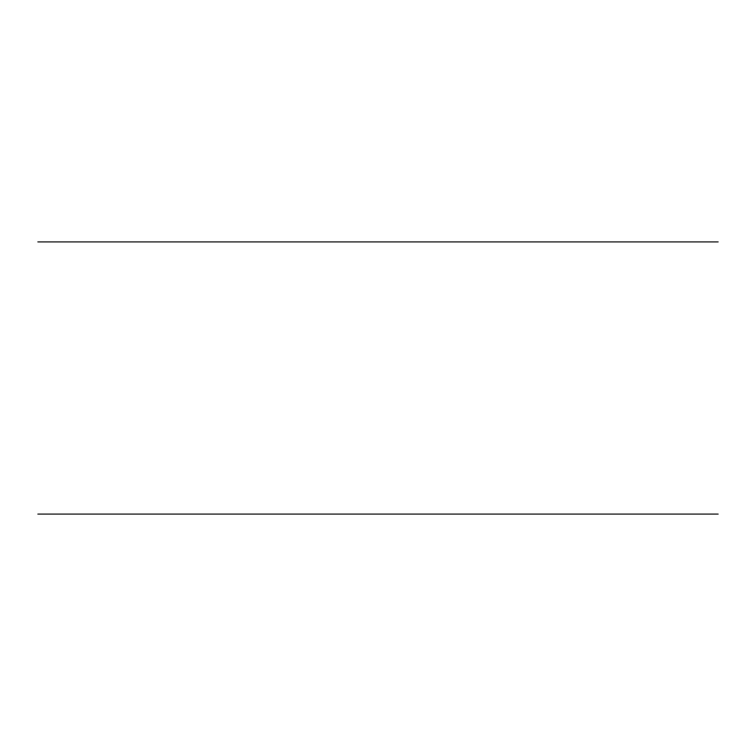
<?xml version="1.0" encoding="UTF-8"?>
<svg xmlns="http://www.w3.org/2000/svg" width="756" height="756" viewBox="0 0 756 756"><rect width="100%" height="100%" fill="white"/><g stroke="black" fill="none" stroke-linecap="round" stroke-linejoin="round"><path stroke-width="1.13" d="M37.8 241.92L718.2 241.92M37.8 514.08L718.2 514.08"/></g></svg>
